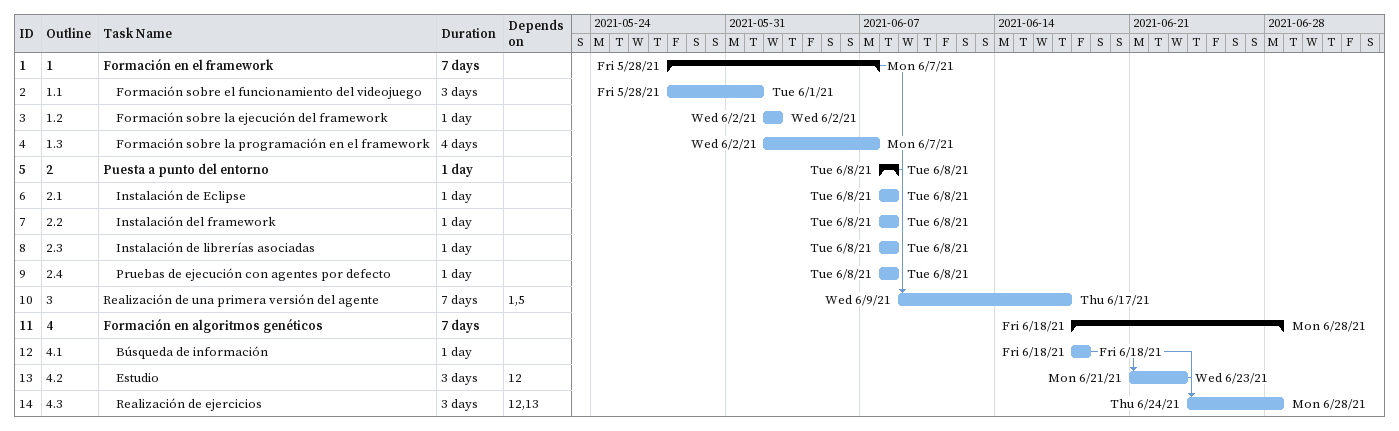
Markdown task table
| ID | WBS | Task | Duration | Start | Finish | Predecessors |
|---|---|---|---|---|---|---|
| 1 | 1 | **Formación en el framework** | 7d | 2021-05-28 | 2021-06-07 |  |
| 2 | 1.1 | Formación sobre el funcionamiento del videojuego | 3d | 2021-05-28 | 2021-06-01 |  |
| 3 | 1.2 | Formación sobre la ejecución del framework | 1d | 2021-06-02 | 2021-06-02 |  |
| 4 | 1.3 | Formación sobre la programación en el framework | 4d | 2021-06-02 | 2021-06-07 |  |
| 5 | 2 | **Puesta a punto del entorno** | 1d | 2021-06-08 | 2021-06-08 |  |
| 6 | 2.1 | Instalación de Eclipse | 1d | 2021-06-08 | 2021-06-08 |  |
| 7 | 2.2 | Instalación del framework | 1d | 2021-06-08 | 2021-06-08 |  |
| 8 | 2.3 | Instalación de librerías asociadas | 1d | 2021-06-08 | 2021-06-08 |  |
| 9 | 2.4 | Pruebas de ejecución con agentes por defecto | 1d | 2021-06-08 | 2021-06-08 |  |
| 10 | 3 | Realización de una primera versión del agente | 7d | 2021-06-09 | 2021-06-17 | 1, 5 |
| 11 | 4 | **Formación en algoritmos genéticos** | 7d | 2021-06-18 | 2021-06-28 |  |
| 12 | 4.1 | Búsqueda de información | 1d | 2021-06-18 | 2021-06-18 |  |
| 13 | 4.2 | Estudio | 3d | 2021-06-21 | 2021-06-23 | 12 |
| 14 | 4.3 | Realización de ejercicios | 3d | 2021-06-24 | 2021-06-28 | 12, 13 |
